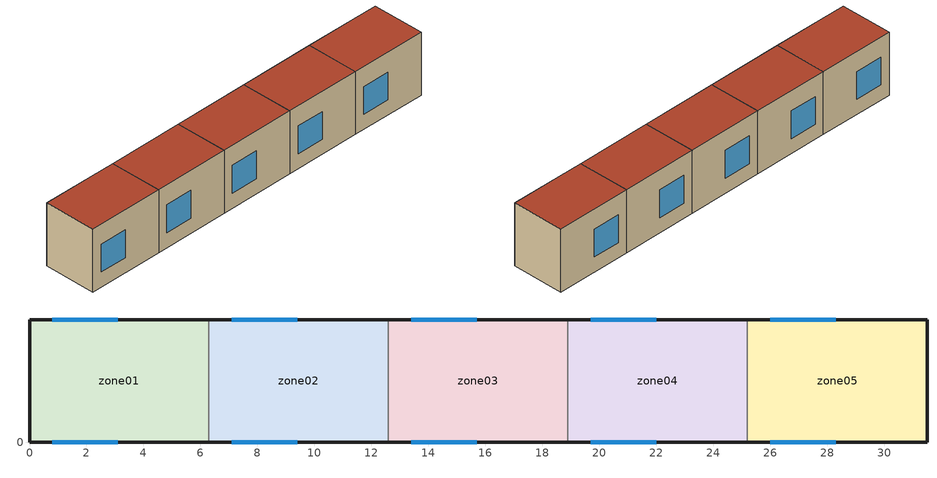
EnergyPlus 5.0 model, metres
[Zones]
zone01
 floor ground (GROUND_FLOOR): 0,0 0,4.3 6.3,4.3 6.3,0 z0
 wall outside (EXT_WALL): 6.3,4.3 0,4.3 0,0 6.3,0 z0:5.2
 wall to zone02 (ADJ_WALL): 6.3,0 6.3,4.3 z0:5.2
 window (EXT_WINDOW1): 0.8,0 3.1,0 / 3.1,4.3 0.8,4.3 z1.25:3.55
 roof outside (EXT_ROOF): 6.3,0 6.3,4.3 0,4.3 0,0 z5.2
zone02
 floor ground (GROUND_FLOOR): 6.3,0 6.3,4.3 12.6,4.3 12.6,0 z0
 wall outside (EXT_WALL): 12.6,4.3 6.3,4.3 / 6.3,0 12.6,0 z0:5.2
 wall to zone03 (ADJ_WALL): 12.6,0 12.6,4.3 z0:5.2
 wall to zone01 (ADJ_WALL): 6.3,4.3 6.3,0 z0:5.2
 window (EXT_WINDOW1): 7.1,0 9.4,0 / 9.4,4.3 7.1,4.3 z1.25:3.55
 roof outside (EXT_ROOF): 12.6,0 12.6,4.3 6.3,4.3 6.3,0 z5.2
zone03
 floor ground (GROUND_FLOOR): 12.6,0 12.6,4.3 18.9,4.3 18.9,0 z0
 wall outside (EXT_WALL): 18.9,4.3 12.6,4.3 / 12.6,0 18.9,0 z0:5.2
 wall to zone04 (ADJ_WALL): 18.9,0 18.9,4.3 z0:5.2
 wall to zone02 (ADJ_WALL): 12.6,4.3 12.6,0 z0:5.2
 window (EXT_WINDOW1): 13.4,0 15.7,0 / 15.7,4.3 13.4,4.3 z1.25:3.55
 roof outside (EXT_ROOF): 18.9,0 18.9,4.3 12.6,4.3 12.6,0 z5.2
zone04
 floor ground (GROUND_FLOOR): 18.9,0 18.9,4.3 25.2,4.3 25.2,0 z0
 wall outside (EXT_WALL): 25.2,4.3 18.9,4.3 / 18.9,0 25.2,0 z0:5.2
 wall to zone05 (ADJ_WALL): 25.2,0 25.2,4.3 z0:5.2
 wall to zone03 (ADJ_WALL): 18.9,4.3 18.9,0 z0:5.2
 window (EXT_WINDOW1): 19.7,0 22,0 / 22,4.3 19.7,4.3 z1.25:3.55
 roof outside (EXT_ROOF): 25.2,0 25.2,4.3 18.9,4.3 18.9,0 z5.2
zone05
 floor ground (GROUND_FLOOR): 25.2,0 25.2,4.3 31.5,4.3 31.5,0 z0
 wall outside (EXT_WALL): 25.2,0 31.5,0 31.5,4.3 25.2,4.3 z0:5.2
 wall to zone04 (ADJ_WALL): 25.2,4.3 25.2,0 z0:5.2
 window (EXT_WINDOW1): 26,0 28.3,0 / 28.3,4.3 26,4.3 z1.25:3.55
 roof outside (EXT_ROOF): 31.5,0 31.5,4.3 25.2,4.3 25.2,0 z5.2
[Building]
TRNSYS18: North Axis {deg}=0; Terrain=City; Loads Convergence Tolerance Value=0; Temperature Convergence Tolerance Value {deltaC}=0; Solar Distribution=FullInteriorAndExterior; Maximum Number of Warmup Days=0
[Site:Location]
not used: Latitude {deg}=0; Longitude {deg}=0; Time Zone {hr}=0; Elevation {m}=0
[Construction]
GROUND_FLOOR; EXT_WALL; EXT_ROOF; ADJ_WALL; EXT_WINDOW1: 
[WindowProperty:ShadingControl]
ESHADE=0; ISHADE=INPUT 1*MAX_ISHADE : SHADECNTRL=ISHADE_INTERNAL
[SurfaceProperty:OtherSideCoefficients]
BOUNDARY=IDENTICAL; BOUNDARY=INPUT 1*TBOUNDARY; BOUNDARY=INPUT 1*TBOUNDARY_2; BOUNDARY=INPUT 1*TBOUNDARY_3; BOUNDARY=INPUT 1*TGROUND; BOUNDARY=20; BOUNDARY=15
[Zone] Multiplier=1
zone01; zone02; zone03; zone04; zone05
